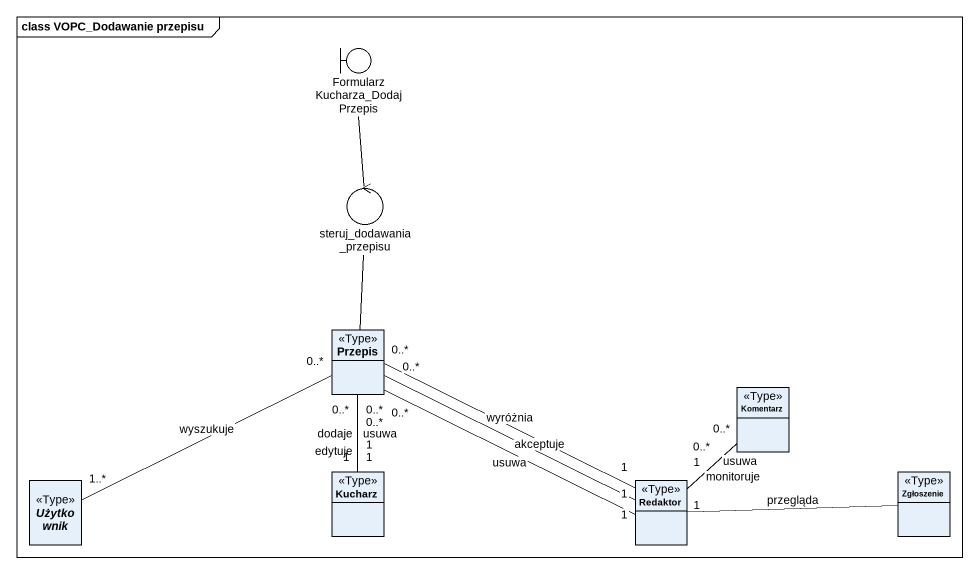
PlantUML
@startuml
mainframe class VOPC_Dodawanie przepisu
allowmixing
hide circle
hide empty members
boundary "FormularzKucharza_DodajPrzepis" as FormularzKucharza
control steruj_dodawania_przepisu
class Przepis <<Type>>
class Komentarz <<Type>>
abstract class Użytkownik <<Type>>
class Kucharz <<Type>>
class Redaktor <<Type>>
class Zgłoszenie <<Type>>
FormularzKucharza -- steruj_dodawania_przepisu
steruj_dodawania_przepisu -- Przepis
Przepis "0..*" -right- "1" Redaktor : akceptuje
Użytkownik "1..*" -right- "0..*" Przepis : wyszukuje
Kucharz "1" -up- "0..*" Przepis : usuwa
Kucharz "1" -up- "0..*" Przepis : dodaje
Kucharz "1" -up- "0..*" Przepis : edytuje
Redaktor "1" -left- "0..*" Przepis : wyróżnia
Redaktor "1" -left- "0..*" Przepis : usuwa
Redaktor "1" -up- "0..*" Komentarz : monitoruje
Redaktor -up- Komentarz
Redaktor "1" -up- "0..*" Komentarz : usuwa
Redaktor -right- Zgłoszenie : przegląda
@enduml
